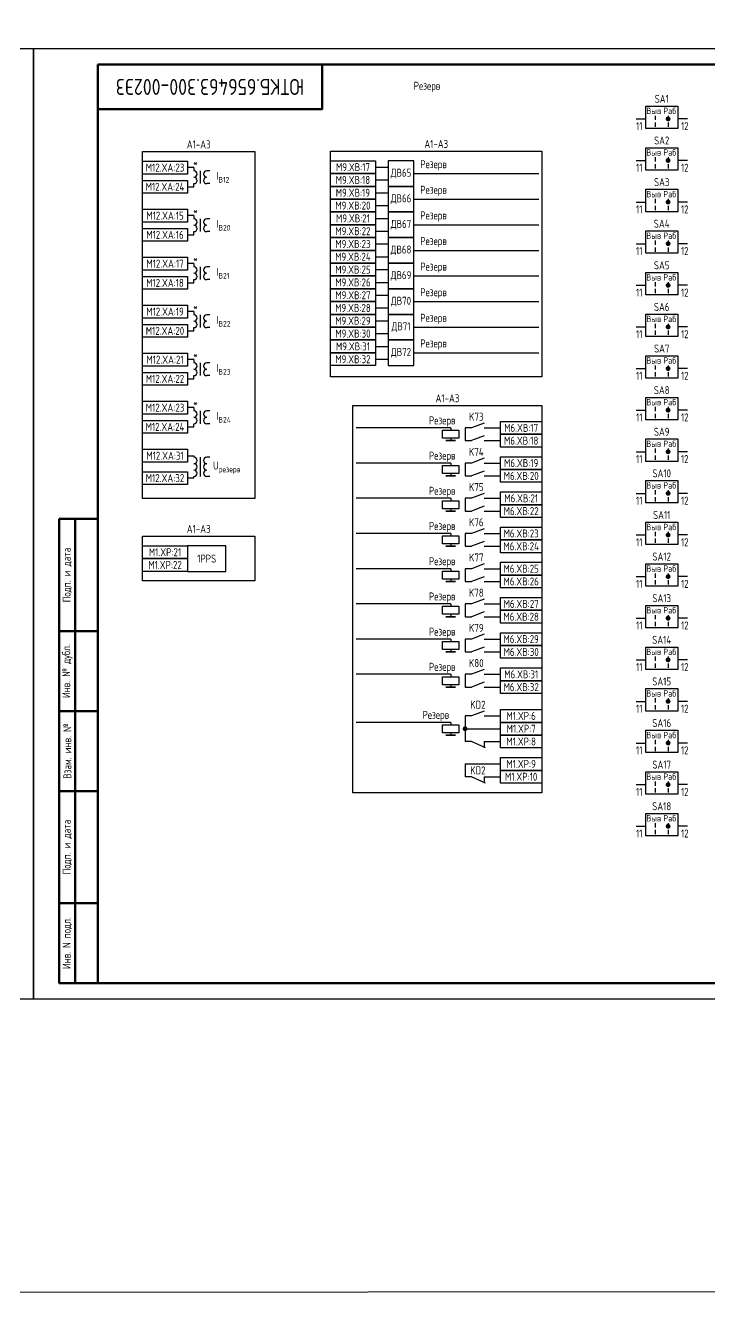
# Model space of a CAD drawing. Header units: millimetres. Extents: x -1315 to 7958, y -96 to 618.
# Drawn here: x 5457.5 to 5670.9, y -96 to 304.1 of the extents above; entities that cross this region are included whole.
import ezdxf

# ---------------------------------------------------------------- set-up
doc = ezdxf.new("R2010")
doc.units = ezdxf.units.MM
doc.styles.add('Gost_type_A', font='GOST_A.TTF')

# ---------------------------------------------------------------- blocks, each defined once
blk = doc.blocks.new('Формат_А3')
blk.add_lwpolyline([(-420, 297), (0, 297), (0, 0), (-420, 0)], close=True)
at = {"lineweight": 50}
blk.add_lwpolyline([(-400, 292), (-5, 292), (-5, 5), (-400, 5)], close=True, dxfattribs=at)
blk = doc.blocks.new('Штамп угловой верхний')
at = {"lineweight": 50}
blk.add_lwpolyline([(0, 0), (70, 0), (70, -14), (0, -14)], close=True, dxfattribs=at)
blk = doc.blocks.new('POINT')
at = {"const_width": 0.75}
blk.add_lwpolyline([(-0.375, 0, 1), (0.375, 0, 1)], format="xyb", close=True, dxfattribs=at)
blk = doc.blocks.new('Переключатель_положение')
for p, q in [((2, 1), (2, -0.34)), ((2, -1.14), (2, -2.49))]:
    blk.add_line(p, q)
blk = doc.blocks.new('Штамп левый нижний')
at = {"lineweight": 50}
for points in [[(-12, 145), (-7, 145), (-7, 110), (-12, 110)], [(-7, 145), (0, 145), (0, 110), (-7, 110)], [(-12, 110), (-7, 110), (-7, 85), (-12, 85)], [(-7, 110), (0, 110), (0, 85), (-7, 85)], [(-12, 85), (-7, 85), (-7, 60), (-12, 60)], [(-7, 85), (0, 85), (0, 60), (-7, 60)], [(-12, 60), (-7, 60), (-7, 25), (-12, 25)], [(-7, 60), (0, 60), (0, 25), (-7, 25)], [(-12, 25), (-7, 25), (-7, 0), (-12, 0)], [(-7, 25), (0, 25), (0, 0), (-7, 0)]]:
    blk.add_lwpolyline(points, close=True, dxfattribs=at)
at = {"char_height": 2.5, "attachment_point": 5, "rotation": 90, "style": 'Gost_type_A'}
for s, insert, width in [('Подп. и дата', (-9.5, 127.5), 35), ('Инв. № дубл.', (-9.5, 97.5), 25), ('Взам. инв. №', (-9.5, 72.5), 25), ('Подп. и дата', (-9.5, 42.5), 35), ('Инв. N подл.', (-9.5, 12.5), 25)]:
    blk.add_mtext(s, dxfattribs=dict(at, insert=insert, width=width))

msp = doc.modelspace()

# ---------------------------------------------------------------- linework, layer by layer
for p, q in [((5648, 275), (5651, 275)), ((5664, 275), (5661, 275)), ((5648, 262), (5651, 262)), ((5664, 262), (5661, 262)), ((5510, 259.78), (5508, 259.78)), ((5566.64, 259.92), (5570.64, 259.92)), ((5578.64, 257.92), (5617.64, 257.92)), ((5508, 253.78), (5510, 253.78)), ((5566.64, 255.92), (5570.64, 255.92)), ((5566.64, 251.92), (5570.64, 251.92)), ((5578.64, 249.92), (5617.64, 249.92)), ((5648, 249), (5651, 249)), ((5664, 249), (5661, 249)), ((5510, 244.78), (5508, 244.78)), ((5566.64, 247.92), (5570.64, 247.92)), ((5566.64, 243.92), (5570.64, 243.92)), ((5578.64, 241.92), (5617.64, 241.92)), ((5508, 238.78), (5510, 238.78)), ((5566.64, 239.92), (5570.64, 239.92)), ((5566.64, 235.92), (5570.64, 235.92)), ((5578.64, 233.92), (5617.64, 233.92)), ((5648, 236), (5651, 236)), ((5664, 236), (5661, 236)), ((5510, 229.78), (5508, 229.78)), ((5566.64, 231.92), (5570.64, 231.92)), ((5566.64, 227.92), (5570.64, 227.92)), ((5578.64, 225.92), (5617.64, 225.92)), ((5508, 223.78), (5510, 223.78)), ((5566.64, 223.92), (5570.64, 223.92)), ((5648, 223), (5651, 223)), ((5664, 223), (5661, 223)), ((5566.64, 219.92), (5570.64, 219.92)), ((5578.64, 217.92), (5617.64, 217.92)), ((5510, 214.78), (5508, 214.78)), ((5566.64, 215.92), (5570.64, 215.92)), ((5508, 208.78), (5510, 208.78)), ((5566.64, 211.92), (5570.64, 211.92)), ((5578.64, 209.92), (5617.64, 209.92)), ((5648, 210), (5651, 210)), ((5664, 210), (5661, 210)), ((5566.64, 207.92), (5570.64, 207.92)), ((5566.64, 203.92), (5570.64, 203.92)), ((5578.64, 201.92), (5617.64, 201.92)), ((5510, 199.78), (5508, 199.78)), ((5566.64, 199.92), (5570.64, 199.92)), ((5648, 197), (5651, 197)), ((5664, 197), (5661, 197)), ((5508, 193.78), (5510, 193.78)), ((5510, 184.78), (5508, 184.78)), ((5648, 184), (5651, 184)), ((5664, 184), (5661, 184)), ((5508, 178.78), (5510, 178.78)), ((5590.14, 178.47), (5560.64, 178.47)), ((5590.14, 178.47), (5590.14, 177.72)), ((5590.14, 175.22), (5590.14, 174.47)), ((5648, 171), (5651, 171)), ((5664, 171), (5661, 171)), ((5590.14, 167.47), (5560.64, 167.47)), ((5590.14, 167.47), (5590.14, 166.72)), ((5590.14, 164.22), (5590.14, 163.47)), ((5590.14, 156.47), (5560.64, 156.47)), ((5590.14, 156.47), (5590.14, 155.72)), ((5648, 158), (5651, 158)), ((5664, 158), (5661, 158)), ((5590.14, 153.22), (5590.14, 152.47)), ((5590.14, 145.47), (5560.64, 145.47)), ((5590.14, 145.47), (5590.14, 144.72)), ((5648, 145), (5651, 145)), ((5664, 145), (5661, 145)), ((5590.14, 142.22), (5590.14, 141.47)), ((5590.14, 134.47), (5560.64, 134.47)), ((5590.14, 134.47), (5590.14, 133.72)), ((5590.14, 131.22), (5590.14, 130.47)), ((5648, 132), (5651, 132)), ((5664, 132), (5661, 132)), ((5590.14, 123.47), (5560.64, 123.47)), ((5590.14, 123.47), (5590.14, 122.72)), ((5590.14, 120.22), (5590.14, 119.47)), ((5648, 119), (5651, 119)), ((5664, 119), (5661, 119)), ((5590.14, 112.47), (5560.64, 112.47)), ((5590.14, 112.47), (5590.14, 111.72)), ((5590.14, 109.22), (5590.14, 108.47)), ((5648, 106), (5651, 106)), ((5664, 106), (5661, 106)), ((5590.14, 101.47), (5560.64, 101.47)), ((5590.14, 101.47), (5590.14, 100.72)), ((5590.14, 98.22), (5590.14, 97.47)), ((5648, 93), (5651, 93)), ((5664, 93), (5661, 93)), ((5590.14, 86.47), (5560.64, 86.47)), ((5590.14, 86.47), (5590.14, 85.72)), ((5590.14, 83.22), (5590.14, 82.47)), ((5600.64, 80.47), (5600.64, 78.47)), ((5648, 80), (5651, 80)), ((5664, 80), (5661, 80)), ((5594.64, 73.47), (5594.64, 69.47)), ((5600.64, 69.47), (5600.64, 67.47)), ((5648, 67), (5651, 67)), ((5664, 67), (5661, 67)), ((5648, 54), (5651, 54)), ((5664, 54), (5661, 54))]:
    msp.add_line(p, q)
at = {"ltscale": 4}
for p, q in [((5510, 259.78), (5510, 258.78)), ((5510, 259.28), (5510, 258.78)), ((5512, 258.78), (5512, 254.78)), ((5512, 258.78), (5512, 254.78)), ((5515, 258.78), (5514, 258.78)), ((5515, 258.78), (5514, 258.78)), ((5510, 253.78), (5510, 254.78)), ((5515, 254.78), (5514, 254.78)), ((5515, 254.78), (5514, 254.78)), ((5510, 244.78), (5510, 243.78)), ((5510, 244.28), (5510, 243.78)), ((5512, 243.78), (5512, 239.78)), ((5512, 243.78), (5512, 239.78)), ((5515, 243.78), (5514, 243.78)), ((5515, 243.78), (5514, 243.78)), ((5510, 238.78), (5510, 239.78)), ((5515, 239.78), (5514, 239.78)), ((5515, 239.78), (5514, 239.78)), ((5510, 229.78), (5510, 228.78)), ((5510, 229.28), (5510, 228.78)), ((5512, 228.78), (5512, 224.78)), ((5512, 228.78), (5512, 224.78)), ((5515, 228.78), (5514, 228.78)), ((5515, 228.78), (5514, 228.78)), ((5510, 223.78), (5510, 224.78)), ((5515, 224.78), (5514, 224.78)), ((5515, 224.78), (5514, 224.78)), ((5510, 214.78), (5510, 213.78)), ((5510, 214.28), (5510, 213.78)), ((5512, 213.78), (5512, 209.78)), ((5512, 213.78), (5512, 209.78)), ((5515, 213.78), (5514, 213.78)), ((5515, 213.78), (5514, 213.78)), ((5510, 208.78), (5510, 209.78)), ((5515, 209.78), (5514, 209.78)), ((5515, 209.78), (5514, 209.78)), ((5510, 199.78), (5510, 198.78)), ((5510, 199.28), (5510, 198.78)), ((5512, 198.78), (5512, 194.78)), ((5512, 198.78), (5512, 194.78)), ((5515, 198.78), (5514, 198.78)), ((5515, 198.78), (5514, 198.78)), ((5510, 193.78), (5510, 194.78)), ((5515, 194.78), (5514, 194.78)), ((5515, 194.78), (5514, 194.78)), ((5510, 184.78), (5510, 183.78)), ((5510, 184.28), (5510, 183.78)), ((5512, 183.78), (5512, 179.78)), ((5512, 183.78), (5512, 179.78)), ((5515, 183.78), (5514, 183.78)), ((5515, 183.78), (5514, 183.78)), ((5510, 178.78), (5510, 179.78)), ((5515, 179.78), (5514, 179.78)), ((5515, 179.78), (5514, 179.78)), ((5508, 169.77), (5510, 169.77)), ((5510, 169.77), (5510, 169.27)), ((5510, 169.77), (5510, 169.27)), ((5512, 169.27), (5512, 165.27)), ((5515, 169.27), (5514, 169.27)), ((5512, 167.27), (5512, 163.27)), ((5510, 162.77), (5508, 162.77)), ((5510, 162.77), (5510, 163.27)), ((5515, 163.27), (5514, 163.27))]:
    msp.add_line(p, q, dxfattribs=at)
at = {"ltscale": 1.08}
for p, q in [((5596.64, 178.47), (5594.64, 178.47)), ((5594.64, 178.47), (5594.64, 174.47)), ((5600.64, 178.47), (5605.64, 178.47)), ((5594.64, 174.47), (5596.64, 174.47)), ((5600.64, 174.47), (5605.64, 174.47)), ((5596.64, 167.47), (5594.64, 167.47)), ((5594.64, 167.47), (5594.64, 163.47)), ((5600.64, 167.47), (5605.64, 167.47)), ((5594.64, 163.47), (5596.64, 163.47)), ((5600.64, 163.47), (5605.64, 163.47)), ((5596.64, 156.47), (5594.64, 156.47)), ((5594.64, 156.47), (5594.64, 152.47)), ((5600.64, 156.47), (5605.64, 156.47)), ((5594.64, 152.47), (5596.64, 152.47)), ((5600.64, 152.47), (5605.64, 152.47)), ((5596.64, 145.47), (5594.64, 145.47)), ((5594.64, 145.47), (5594.64, 141.47)), ((5600.64, 145.47), (5605.64, 145.47)), ((5594.64, 141.47), (5596.64, 141.47)), ((5600.64, 141.47), (5605.64, 141.47)), ((5596.64, 134.47), (5594.64, 134.47)), ((5594.64, 134.47), (5594.64, 130.47)), ((5600.64, 134.47), (5605.64, 134.47)), ((5594.64, 130.47), (5596.64, 130.47)), ((5600.64, 130.47), (5605.64, 130.47)), ((5596.64, 123.47), (5594.64, 123.47)), ((5594.64, 123.47), (5594.64, 119.47)), ((5600.64, 123.47), (5605.64, 123.47)), ((5594.64, 119.47), (5596.64, 119.47)), ((5600.64, 119.47), (5605.64, 119.47)), ((5596.64, 112.47), (5594.64, 112.47)), ((5594.64, 112.47), (5594.64, 108.47)), ((5600.64, 112.47), (5605.64, 112.47)), ((5594.64, 108.47), (5596.64, 108.47)), ((5600.64, 108.47), (5605.64, 108.47)), ((5596.64, 101.47), (5594.64, 101.47)), ((5594.64, 101.47), (5594.64, 97.47)), ((5600.64, 101.47), (5605.64, 101.47)), ((5594.64, 97.47), (5596.64, 97.47)), ((5600.64, 97.47), (5605.64, 97.47)), ((5596.64, 88.47), (5594.64, 88.47)), ((5594.64, 88.47), (5594.64, 80.47)), ((5600.64, 88.47), (5605.64, 88.47)), ((5594.64, 84.47), (5605.64, 84.47)), ((5596.64, 80.47), (5594.64, 80.47)), ((5600.64, 80.47), (5605.64, 80.47)), ((5594.64, 73.47), (5605.64, 73.47)), ((5596.64, 69.47), (5594.64, 69.47)), ((5600.64, 69.47), (5605.64, 69.47))]:
    msp.add_line(p, q, dxfattribs=at)
at = {"ltscale": 4.32}
for p, q in [((5600.64, 179.97), (5596.64, 178.47)), ((5600.64, 175.97), (5596.64, 174.47)), ((5600.64, 168.97), (5596.64, 167.47)), ((5600.64, 164.97), (5596.64, 163.47)), ((5600.64, 157.97), (5596.64, 156.47)), ((5600.64, 153.97), (5596.64, 152.47)), ((5600.64, 146.97), (5596.64, 145.47)), ((5600.64, 142.97), (5596.64, 141.47)), ((5600.64, 135.97), (5596.64, 134.47)), ((5600.64, 131.97), (5596.64, 130.47)), ((5600.64, 124.97), (5596.64, 123.47)), ((5600.64, 120.97), (5596.64, 119.47)), ((5600.64, 113.97), (5596.64, 112.47)), ((5600.64, 109.97), (5596.64, 108.47)), ((5600.64, 102.97), (5596.64, 101.47)), ((5600.64, 98.97), (5596.64, 97.47)), ((5600.64, 89.97), (5596.64, 88.47)), ((5601.03, 78.47), (5596.64, 80.47)), ((5601.03, 67.47), (5596.64, 69.47))]:
    msp.add_line(p, q, dxfattribs=at)
for points in [[(-1315, 612), (7958.16, 618), (7958.16, -90), (-1315, -96)], [(5651, 279), (5661, 279), (5661, 272), (5651, 272)], [(5494, 264.78), (5529, 264.78), (5529, 156.42), (5494, 156.42)], [(5552.64, 264.92), (5618.64, 264.92), (5618.64, 194.37), (5552.64, 194.37)], [(5651, 266), (5661, 266), (5661, 259), (5651, 259)], [(5494, 261.78), (5508, 261.78), (5508, 257.78), (5494, 257.78)], [(5552.64, 261.92), (5566.64, 261.92), (5566.64, 257.92), (5552.64, 257.92)], [(5552.64, 257.92), (5566.64, 257.92), (5566.64, 253.92), (5552.64, 253.92)], [(5494, 255.78), (5508, 255.78), (5508, 251.78), (5494, 251.78)], [(5552.64, 253.92), (5566.64, 253.92), (5566.64, 249.92), (5552.64, 249.92)], [(5651, 253), (5661, 253), (5661, 246), (5651, 246)], [(5552.64, 249.92), (5566.64, 249.92), (5566.64, 245.92), (5552.64, 245.92)], [(5494, 246.78), (5508, 246.78), (5508, 242.78), (5494, 242.78)], [(5552.64, 245.92), (5566.64, 245.92), (5566.64, 241.92), (5552.64, 241.92)], [(5494, 240.78), (5508, 240.78), (5508, 236.78), (5494, 236.78)], [(5552.64, 241.92), (5566.64, 241.92), (5566.64, 237.92), (5552.64, 237.92)], [(5552.64, 237.92), (5566.64, 237.92), (5566.64, 233.92), (5552.64, 233.92)], [(5651, 240), (5661, 240), (5661, 233), (5651, 233)], [(5552.64, 233.92), (5566.64, 233.92), (5566.64, 229.92), (5552.64, 229.92)], [(5494, 231.78), (5508, 231.78), (5508, 227.78), (5494, 227.78)], [(5552.64, 229.92), (5566.64, 229.92), (5566.64, 225.92), (5552.64, 225.92)], [(5494, 225.78), (5508, 225.78), (5508, 221.78), (5494, 221.78)], [(5552.64, 225.92), (5566.64, 225.92), (5566.64, 221.92), (5552.64, 221.92)], [(5651, 227), (5661, 227), (5661, 220), (5651, 220)], [(5552.64, 221.92), (5566.64, 221.92), (5566.64, 217.92), (5552.64, 217.92)], [(5494, 216.78), (5508, 216.78), (5508, 212.78), (5494, 212.78)], [(5552.64, 217.92), (5566.64, 217.92), (5566.64, 213.92), (5552.64, 213.92)], [(5552.64, 213.92), (5566.64, 213.92), (5566.64, 209.92), (5552.64, 209.92)], [(5651, 214), (5661, 214), (5661, 207), (5651, 207)], [(5494, 210.78), (5508, 210.78), (5508, 206.78), (5494, 206.78)], [(5552.64, 209.92), (5566.64, 209.92), (5566.64, 205.92), (5552.64, 205.92)], [(5552.64, 205.92), (5566.64, 205.92), (5566.64, 201.92), (5552.64, 201.92)], [(5494, 201.78), (5508, 201.78), (5508, 197.78), (5494, 197.78)], [(5552.64, 201.92), (5566.64, 201.92), (5566.64, 197.92), (5552.64, 197.92)], [(5651, 201), (5661, 201), (5661, 194), (5651, 194)], [(5494, 195.78), (5508, 195.78), (5508, 191.78), (5494, 191.78)], [(5494, 186.78), (5508, 186.78), (5508, 182.78), (5494, 182.78)], [(5559.64, 185.47), (5618.64, 185.47), (5618.64, 64.47), (5559.64, 64.47)], [(5651, 188), (5661, 188), (5661, 181), (5651, 181)], [(5494, 180.78), (5508, 180.78), (5508, 176.78), (5494, 176.78)], [(5605.64, 180.47), (5618.64, 180.47), (5618.64, 176.47), (5605.64, 176.47)], [(5592.64, 177.72), (5592.64, 175.22), (5587.64, 175.22), (5587.64, 177.72)], [(5605.64, 176.47), (5618.64, 176.47), (5618.64, 172.47), (5605.64, 172.47)], [(5591.64, 174.47), (5588.64, 174.47)], [(5651, 175), (5661, 175), (5661, 168), (5651, 168)], [(5494, 171.77), (5508, 171.77), (5508, 167.77), (5494, 167.77)], [(5605.64, 169.47), (5618.64, 169.47), (5618.64, 165.47), (5605.64, 165.47)], [(5494, 164.77), (5508, 164.77), (5508, 160.77), (5494, 160.77)], [(5592.64, 166.72), (5592.64, 164.22), (5587.64, 164.22), (5587.64, 166.72)], [(5605.64, 165.47), (5618.64, 165.47), (5618.64, 161.47), (5605.64, 161.47)], [(5591.64, 163.47), (5588.64, 163.47)], [(5651, 162), (5661, 162), (5661, 155), (5651, 155)], [(5605.64, 158.47), (5618.64, 158.47), (5618.64, 154.47), (5605.64, 154.47)], [(5592.64, 155.72), (5592.64, 153.22), (5587.64, 153.22), (5587.64, 155.72)], [(5591.64, 152.47), (5588.64, 152.47)], [(5605.64, 154.47), (5618.64, 154.47), (5618.64, 150.47), (5605.64, 150.47)], [(5651, 149), (5661, 149), (5661, 142), (5651, 142)], [(5494, 144.63), (5529, 144.63), (5529, 130.63), (5494, 130.63)], [(5592.64, 144.72), (5592.64, 142.22), (5587.64, 142.22), (5587.64, 144.72)], [(5605.64, 147.47), (5618.64, 147.47), (5618.64, 143.47), (5605.64, 143.47)], [(5494, 141.63), (5508, 141.63), (5508, 137.63), (5494, 137.63)], [(5591.64, 141.47), (5588.64, 141.47)], [(5605.64, 143.47), (5618.64, 143.47), (5618.64, 139.47), (5605.64, 139.47)], [(5494, 137.63), (5508, 137.63), (5508, 133.63), (5494, 133.63)], [(5605.64, 136.47), (5618.64, 136.47), (5618.64, 132.47), (5605.64, 132.47)], [(5592.64, 133.72), (5592.64, 131.22), (5587.64, 131.22), (5587.64, 133.72)], [(5605.64, 132.47), (5618.64, 132.47), (5618.64, 128.47), (5605.64, 128.47)], [(5651, 136), (5661, 136), (5661, 129), (5651, 129)], [(5591.64, 130.47), (5588.64, 130.47)], [(5605.64, 125.47), (5618.64, 125.47), (5618.64, 121.47), (5605.64, 121.47)], [(5592.64, 122.72), (5592.64, 120.22), (5587.64, 120.22), (5587.64, 122.72)], [(5605.64, 121.47), (5618.64, 121.47), (5618.64, 117.47), (5605.64, 117.47)], [(5651, 123), (5661, 123), (5661, 116), (5651, 116)], [(5591.64, 119.47), (5588.64, 119.47)], [(5605.64, 114.47), (5618.64, 114.47), (5618.64, 110.47), (5605.64, 110.47)], [(5592.64, 111.72), (5592.64, 109.22), (5587.64, 109.22), (5587.64, 111.72)], [(5591.64, 108.47), (5588.64, 108.47)], [(5605.64, 110.47), (5618.64, 110.47), (5618.64, 106.47), (5605.64, 106.47)], [(5651, 110), (5661, 110), (5661, 103), (5651, 103)], [(5592.64, 100.72), (5592.64, 98.22), (5587.64, 98.22), (5587.64, 100.72)], [(5605.64, 103.47), (5618.64, 103.47), (5618.64, 99.47), (5605.64, 99.47)], [(5591.64, 97.47), (5588.64, 97.47)], [(5605.64, 99.47), (5618.64, 99.47), (5618.64, 95.47), (5605.64, 95.47)], [(5651, 97), (5661, 97), (5661, 90), (5651, 90)], [(5605.64, 90.47), (5618.64, 90.47), (5618.64, 86.47), (5605.64, 86.47)], [(5592.64, 85.72), (5592.64, 83.22), (5587.64, 83.22), (5587.64, 85.72)], [(5605.64, 86.47), (5618.64, 86.47), (5618.64, 82.47), (5605.64, 82.47)], [(5591.64, 82.47), (5588.64, 82.47)], [(5605.64, 82.47), (5618.64, 82.47), (5618.64, 78.47), (5605.64, 78.47)], [(5651, 84), (5661, 84), (5661, 77), (5651, 77)], [(5605.64, 75.47), (5618.64, 75.47), (5618.64, 71.47), (5605.64, 71.47)], [(5605.64, 71.47), (5618.64, 71.47), (5618.64, 67.47), (5605.64, 67.47)], [(5651, 71), (5661, 71), (5661, 64), (5651, 64)], [(5651, 58), (5661, 58), (5661, 51), (5651, 51)]]:
    msp.add_lwpolyline(points, close=True)
at = {"ltscale": 4}
for points in [[(5570.64, 253.92), (5578.64, 253.92), (5578.64, 261.92), (5570.64, 261.92)], [(5570.64, 245.92), (5578.64, 245.92), (5578.64, 253.92), (5570.64, 253.92)], [(5570.64, 237.92), (5578.64, 237.92), (5578.64, 245.92), (5570.64, 245.92)], [(5570.64, 229.92), (5578.64, 229.92), (5578.64, 237.92), (5570.64, 237.92)], [(5570.64, 221.92), (5578.64, 221.92), (5578.64, 229.92), (5570.64, 229.92)], [(5570.64, 213.92), (5578.64, 213.92), (5578.64, 221.92), (5570.64, 221.92)], [(5570.64, 205.92), (5578.64, 205.92), (5578.64, 213.92), (5570.64, 213.92)], [(5570.64, 197.92), (5578.64, 197.92), (5578.64, 205.92), (5570.64, 205.92)], [(5508, 133.63), (5520, 133.63), (5520, 141.63), (5508, 141.63)]]:
    msp.add_lwpolyline(points, close=True, dxfattribs=at)
for centre, start, end in [((5510, 257.78), 270, 90), ((5510, 257.78), 270, 90), ((5510, 255.78), 270, 90), ((5510, 255.78), 270, 90), ((5514, 257.78), 90, 270), ((5514, 257.78), 90, 270), ((5514, 255.78), 90, 270), ((5514, 255.78), 90, 270), ((5510, 242.78), 270, 90), ((5510, 242.78), 270, 90), ((5510, 240.78), 270, 90), ((5510, 240.78), 270, 90), ((5514, 242.78), 90, 270), ((5514, 242.78), 90, 270), ((5514, 240.78), 90, 270), ((5514, 240.78), 90, 270), ((5510, 227.78), 270, 90), ((5510, 227.78), 270, 90), ((5514, 227.78), 90, 270), ((5514, 227.78), 90, 270), ((5510, 225.78), 270, 90), ((5510, 225.78), 270, 90), ((5514, 225.78), 90, 270), ((5514, 225.78), 90, 270), ((5510, 212.78), 270, 90), ((5510, 212.78), 270, 90), ((5514, 212.78), 90, 270), ((5514, 212.78), 90, 270), ((5510, 210.78), 270, 90), ((5510, 210.78), 270, 90), ((5514, 210.78), 90, 270), ((5514, 210.78), 90, 270), ((5510, 197.78), 270, 90), ((5510, 197.78), 270, 90), ((5510, 195.78), 270, 90), ((5510, 195.78), 270, 90), ((5514, 197.78), 90, 270), ((5514, 197.78), 90, 270), ((5514, 195.78), 90, 270), ((5514, 195.78), 90, 270), ((5510, 182.78), 270, 90), ((5510, 182.78), 270, 90), ((5510, 180.78), 270, 90), ((5510, 180.78), 270, 90), ((5514, 182.78), 90, 270), ((5514, 182.78), 90, 270), ((5514, 180.78), 90, 270), ((5514, 180.78), 90, 270), ((5510, 168.27), 270, 90), ((5514, 168.27), 90, 270), ((5514, 168.27), 90, 270), ((5510, 166.27), 270, 90), ((5510, 164.27), 270, 90), ((5514, 166.27), 90, 270), ((5514, 166.27), 90, 270), ((5514, 164.27), 90, 270)]:
    msp.add_arc(centre, 1, start, end, dxfattribs=at)

# ---------------------------------------------------------------- block references
for name, p in [('Формат_А3', (5460, 0)), ('Формат_А3', (5880, 0)), ('Штамп угловой верхний', (5480, 292)), ('Переключатель_положение', (5652, 275)), ('POINT', (5658, 275)), ('Переключатель_положение', (5656, 275)), ('Переключатель_положение', (5652, 262)), ('POINT', (5658, 262)), ('Переключатель_положение', (5656, 262)), ('Переключатель_положение', (5652, 249)), ('POINT', (5658, 249)), ('Переключатель_положение', (5656, 249)), ('Переключатель_положение', (5652, 236)), ('POINT', (5658, 236)), ('Переключатель_положение', (5656, 236)), ('Переключатель_положение', (5652, 223)), ('POINT', (5658, 223)), ('Переключатель_положение', (5656, 223)), ('Переключатель_положение', (5652, 210)), ('POINT', (5658, 210)), ('Переключатель_положение', (5656, 210)), ('Переключатель_положение', (5652, 197)), ('POINT', (5658, 197)), ('Переключатель_положение', (5656, 197)), ('Переключатель_положение', (5652, 184)), ('POINT', (5658, 184)), ('Переключатель_положение', (5656, 184)), ('Переключатель_положение', (5652, 171)), ('POINT', (5658, 171)), ('Переключатель_положение', (5656, 171)), ('Переключатель_положение', (5652, 158)), ('POINT', (5658, 158)), ('Переключатель_положение', (5656, 158)), ('Штамп левый нижний', (5480, 5)), ('Переключатель_положение', (5652, 145)), ('POINT', (5658, 145)), ('Переключатель_положение', (5656, 145)), ('Переключатель_положение', (5652, 132)), ('POINT', (5658, 132)), ('Переключатель_положение', (5656, 132)), ('Переключатель_положение', (5652, 119)), ('POINT', (5658, 119)), ('Переключатель_положение', (5656, 119)), ('Переключатель_положение', (5652, 106)), ('POINT', (5658, 106)), ('Переключатель_положение', (5656, 106)), ('Переключатель_положение', (5652, 93)), ('POINT', (5658, 93)), ('Переключатель_положение', (5656, 93)), ('POINT', (5594.64, 84.47)), ('Переключатель_положение', (5652, 80)), ('POINT', (5658, 80)), ('Переключатель_положение', (5656, 80)), ('Переключатель_положение', (5652, 67)), ('POINT', (5658, 67)), ('Переключатель_положение', (5656, 67)), ('Переключатель_положение', (5652, 54)), ('POINT', (5658, 54)), ('Переключатель_положение', (5656, 54))]:
    msp.add_blockref(name, p)

# ---------------------------------------------------------------- texts
at = {"insert": (5515, 285), "char_height": 5, "width": 70, "attachment_point": 5, "rotation": 180, "style": 'Gost_type_A'}
msp.add_mtext('ЮТКБ.656463.300-002Э3', dxfattribs=at)
at = {"char_height": 2.5, "style": 'Gost_type_A'}
for s, insert, width, attachment_point, line_spacing_factor in [('Резерв', (5582.75, 285), 197.5, 5, 0.9), ('A1-A3', (5511.5, 265.78), 35, 8, 0.9), ('A1-A3', (5585.64, 265.92), 66, 8, 0.9), ('A1-A3', (5589.14, 186.47), 59, 8, 0.9), ('A1-A3', (5511.5, 145.63), 35, 8, 0.9), ('Резерв', (5589.64, 88.47), 37, 6, 0.8)]:
    msp.add_mtext(s, dxfattribs=dict(at, insert=insert, width=width, attachment_point=attachment_point, line_spacing_factor=line_spacing_factor))
at = {"style": 'Gost_type_A'}
for s, insert, char_height, width, attachment_point in [('SA1', (5656, 280), 2.5, 10, 8), ('Выв', (5653.5, 277.5), 2, 5, 5), ('Раб', (5658.5, 277.5), 2, 5, 5), ('11', (5650, 273.98), 2.5, 5, 3), ('12', (5662, 273.98), 2.5, 5, 1), ('SA2', (5656, 267), 2.5, 10, 8), ('Выв', (5653.5, 264.5), 2, 5, 5), ('Раб', (5658.5, 264.5), 2, 5, 5), ('M12.XA:23', (5501, 259.78), 2.5, 14, 5), ('*', (5510.5, 261.28), 2.5, 3, 5), ('M9.XВ:17', (5559.64, 259.92), 2.5, 14, 5), ('Резерв', (5580.64, 258.92), 2.5, 37, 7), ('11', (5650, 260.98), 2.5, 5, 3), ('12', (5662, 260.98), 2.5, 5, 1), ('\\A1;I{\\H0.7x;\\S^ В12;}', (5517, 256.78), 2.5, 8, 4), ('M9.XВ:18', (5559.64, 255.92), 2.5, 14, 5), ('ДВ65', (5574.64, 257.92), 2.5, 7.9998, 5), ('SA3', (5656, 254), 2.5, 10, 8), ('M12.XA:24', (5500.99, 253.77), 2.5, 14.018, 5), ('M9.XВ:19', (5559.64, 251.92), 2.5, 14, 5), ('Резерв', (5580.64, 250.92), 2.5, 37, 7), ('Выв', (5653.5, 251.5), 2, 5, 5), ('Раб', (5658.5, 251.5), 2, 5, 5), ('M9.XВ:20', (5559.64, 247.92), 2.5, 14, 5), ('ДВ66', (5574.64, 249.92), 2.5, 7.9998, 5), ('M12.XA:15', (5501, 244.78), 2.5, 14, 5), ('*', (5510.5, 246.28), 2.5, 3, 5), ('M9.XВ:21', (5559.64, 243.92), 2.5, 14, 5), ('Резерв', (5580.64, 242.92), 2.5, 37, 7), ('11', (5650, 247.98), 2.5, 5, 3), ('12', (5662, 247.98), 2.5, 5, 1), ('\\A1;I{\\H0.7x;\\S^ B20;}', (5517, 241.78), 2.5, 8, 4), ('M9.XВ:22', (5559.64, 239.92), 2.5, 14, 5), ('ДВ67', (5574.64, 241.92), 2.5, 7.9998, 5), ('SA4', (5656, 241), 2.5, 10, 8), ('M12.XA:16', (5500.99, 238.77), 2.5, 14.018, 5), ('M9.XВ:23', (5559.64, 235.92), 2.5, 14, 5), ('Резерв', (5580.64, 234.92), 2.5, 37, 7), ('Выв', (5653.5, 238.5), 2, 5, 5), ('Раб', (5658.5, 238.5), 2, 5, 5), ('M9.XВ:24', (5559.64, 231.92), 2.5, 14, 5), ('ДВ68', (5574.64, 233.92), 2.5, 7.9998, 5), ('11', (5650, 234.98), 2.5, 5, 3), ('12', (5662, 234.98), 2.5, 5, 1), ('M12.XA:17', (5501, 229.78), 2.5, 14, 5), ('*', (5510.5, 231.28), 2.5, 3, 5), ('\\A1;I{\\H0.7x;\\S^ B21;}', (5517, 226.78), 2.5, 8, 4), ('M9.XВ:25', (5559.64, 227.92), 2.5, 14, 5), ('Резерв', (5580.64, 226.92), 2.5, 37, 7), ('SA5', (5656, 228), 2.5, 10, 8), ('M12.XA:18', (5500.99, 223.77), 2.5, 14.018, 5), ('M9.XВ:26', (5559.64, 223.92), 2.5, 14, 5), ('ДВ69', (5574.64, 225.92), 2.5, 7.9998, 5), ('Выв', (5653.5, 225.5), 2, 5, 5), ('Раб', (5658.5, 225.5), 2, 5, 5), ('M9.XВ:27', (5559.64, 219.92), 2.5, 14, 5), ('Резерв', (5580.64, 218.92), 2.5, 37, 7), ('11', (5650, 221.98), 2.5, 5, 3), ('12', (5662, 221.98), 2.5, 5, 1), ('*', (5510.5, 216.28), 2.5, 3, 5), ('M9.XВ:28', (5559.64, 215.92), 2.5, 14, 5), ('ДВ70', (5574.64, 217.92), 2.5, 7.9998, 5), ('SA6', (5656, 215), 2.5, 10, 8), ('M12.XA:19', (5501, 214.78), 2.5, 14, 5), ('\\A1;I{\\H0.7x;\\S^ B22;}', (5517, 211.78), 2.5, 8, 4), ('M9.XВ:29', (5559.64, 211.92), 2.5, 14, 5), ('Резерв', (5580.64, 210.92), 2.5, 37, 7), ('Выв', (5653.5, 212.5), 2, 5, 5), ('Раб', (5658.5, 212.5), 2, 5, 5), ('M12.XA:20', (5500.99, 208.77), 2.5, 14.018, 5), ('M9.XВ:30', (5559.64, 207.92), 2.5, 14, 5), ('ДВ71', (5574.64, 209.92), 2.5, 7.9998, 5), ('11', (5650, 208.98), 2.5, 5, 3), ('12', (5662, 208.98), 2.5, 5, 1), ('M9.XВ:31', (5559.64, 203.92), 2.5, 14, 5), ('Резерв', (5580.64, 202.92), 2.5, 37, 7), ('SA7', (5656, 202), 2.5, 10, 8), ('M12.XA:21', (5501, 199.78), 2.5, 14, 5), ('*', (5510.5, 201.28), 2.5, 3, 5), ('M9.XВ:32', (5559.64, 199.92), 2.5, 14, 5), ('ДВ72', (5574.64, 201.92), 2.5, 7.9998, 5), ('Выв', (5653.5, 199.5), 2, 5, 5), ('Раб', (5658.5, 199.5), 2, 5, 5), ('\\A1;I{\\H0.7x;\\S^ B23;}', (5517, 196.78), 2.5, 8, 4), ('M12.XA:22', (5500.99, 193.78), 2.5, 14.018, 5), ('11', (5650, 195.98), 2.5, 5, 3), ('12', (5662, 195.98), 2.5, 5, 1), ('SA8', (5656, 189), 2.5, 10, 8), ('M12.XA:23', (5501, 184.78), 2.5, 14, 5), ('*', (5510.5, 186.28), 2.5, 3, 5), ('Выв', (5653.5, 186.5), 2, 5, 5), ('Раб', (5658.5, 186.5), 2, 5, 5), ('\\A1;I{\\H0.7x;\\S^ B24;}', (5517, 181.78), 2.5, 8, 4), ('Резерв', (5591.64, 180.47), 2.5, 31.0015, 6), ('K73', (5598.14, 181.97), 2.5, 5, 5), ('11', (5650, 182.98), 2.5, 5, 3), ('12', (5662, 182.98), 2.5, 5, 1), ('M12.XA:24', (5500.99, 178.77), 2.5, 14.018, 5), ('M6.XВ:17', (5612.14, 178.47), 2.5, 13, 5), ('SA9', (5656, 176), 2.5, 10, 8), ('K74', (5598.14, 170.97), 2.5, 5, 5), ('M6.XВ:18', (5612.14, 174.47), 2.5, 13, 5), ('Выв', (5653.5, 173.5), 2, 5, 5), ('Раб', (5658.5, 173.5), 2, 5, 5), ('M12.XA:31', (5500.99, 169.77), 2.5, 14.018, 5), ('Резерв', (5591.64, 169.47), 2.5, 31.0015, 6), ('M6.XВ:19', (5612.14, 167.47), 2.5, 13, 5), ('11', (5650, 169.98), 2.5, 5, 3), ('12', (5662, 169.98), 2.5, 5, 1), ('\\A1;U{\\H0.7x;\\S^ резерв;}', (5516, 166.27), 2.5, 12, 4), ('M6.XВ:20', (5612.14, 163.47), 2.5, 13, 5), ('SA10', (5656, 163), 2.5, 10, 8), ('M12.XA:32', (5500.99, 162.77), 2.5, 14.018, 5), ('Резерв', (5591.64, 158.47), 2.5, 31.0015, 6), ('K75', (5598.14, 159.97), 2.5, 5, 5), ('Выв', (5653.5, 160.5), 2, 5, 5), ('Раб', (5658.5, 160.5), 2, 5, 5), ('M6.XВ:21', (5612.14, 156.47), 2.5, 13, 5), ('11', (5650, 156.98), 2.5, 5, 3), ('12', (5662, 156.98), 2.5, 5, 1), ('M6.XВ:22', (5612.14, 152.47), 2.5, 13, 5), ('SA11', (5656, 150), 2.5, 10, 8), ('Резерв', (5591.64, 147.47), 2.5, 31.0015, 6), ('K76', (5598.14, 148.97), 2.5, 5, 5), ('Выв', (5653.5, 147.5), 2, 5, 5), ('Раб', (5658.5, 147.5), 2, 5, 5), ('M6.XВ:23', (5612.14, 145.47), 2.5, 13, 5), ('M1.XP:21', (5501, 139.63), 2.5, 14, 5), ('M6.XВ:24', (5612.14, 141.47), 2.5, 13, 5), ('11', (5650, 143.98), 2.5, 5, 3), ('12', (5662, 143.98), 2.5, 5, 1), ('M1.XP:22', (5501, 135.63), 2.5, 14, 5), ('1PPS', (5514, 137.63), 2.5, 12, 5), ('Резерв', (5591.64, 136.47), 2.5, 31.0015, 6), ('K77', (5598.14, 137.97), 2.5, 5, 5), ('SA12', (5656, 137), 2.5, 10, 8), ('M6.XВ:25', (5612.14, 134.47), 2.5, 13, 5), ('Выв', (5653.5, 134.5), 2, 5, 5), ('Раб', (5658.5, 134.5), 2, 5, 5), ('K78', (5598.14, 126.97), 2.5, 5, 5), ('M6.XВ:26', (5612.14, 130.47), 2.5, 13, 5), ('11', (5650, 130.98), 2.5, 5, 3), ('12', (5662, 130.98), 2.5, 5, 1), ('Резерв', (5591.64, 125.47), 2.5, 31.0015, 6), ('M6.XВ:27', (5612.14, 123.47), 2.5, 13, 5), ('SA13', (5656, 124), 2.5, 10, 8), ('M6.XВ:28', (5612.14, 119.47), 2.5, 13, 5), ('Выв', (5653.5, 121.5), 2, 5, 5), ('Раб', (5658.5, 121.5), 2, 5, 5), ('Резерв', (5591.64, 114.47), 2.5, 31.0015, 6), ('K79', (5598.14, 115.97), 2.5, 5, 5), ('11', (5650, 117.98), 2.5, 5, 3), ('12', (5662, 117.98), 2.5, 5, 1), ('M6.XВ:29', (5612.14, 112.47), 2.5, 13, 5), ('SA14', (5656, 111), 2.5, 10, 8), ('M6.XВ:30', (5612.14, 108.47), 2.5, 13, 5), ('Выв', (5653.5, 108.5), 2, 5, 5), ('Раб', (5658.5, 108.5), 2, 5, 5), ('Резерв', (5591.64, 103.47), 2.5, 31.0015, 6), ('K80', (5598.14, 104.97), 2.5, 5, 5), ('11', (5650, 104.98), 2.5, 5, 3), ('12', (5662, 104.98), 2.5, 5, 1), ('M6.XВ:31', (5612.14, 101.47), 2.5, 13, 5), ('SA15', (5656, 98), 2.5, 10, 8), ('M6.XВ:32', (5612.14, 97.47), 2.5, 13, 5), ('Выв', (5653.5, 95.5), 2, 5, 5), ('Раб', (5658.5, 95.5), 2, 5, 5), ('KD2', (5598.64, 91.97), 2.5, 8, 5), ('M1.XP:6', (5612.14, 88.47), 2.5, 13, 5), ('11', (5650, 91.98), 2.5, 5, 3), ('12', (5662, 91.98), 2.5, 5, 1), ('M1.XP:7', (5612.14, 84.47), 2.5, 13, 5), ('SA16', (5656, 85), 2.5, 10, 8), ('M1.XP:8', (5612.14, 80.47), 2.5, 13, 5), ('Выв', (5653.5, 82.5), 2, 5, 5), ('Раб', (5658.5, 82.5), 2, 5, 5), ('11', (5650, 78.98), 2.5, 5, 3), ('12', (5662, 78.98), 2.5, 5, 1), ('KD2', (5598.64, 71.47), 2.5, 8, 5), ('M1.XP:9', (5612.14, 73.47), 2.5, 13, 5), ('SA17', (5656, 72), 2.5, 10, 8), ('M1.XP:10', (5612.14, 69.47), 2.5, 13, 5), ('Выв', (5653.5, 69.5), 2, 5, 5), ('Раб', (5658.5, 69.5), 2, 5, 5), ('11', (5650, 65.98), 2.5, 5, 3), ('12', (5662, 65.98), 2.5, 5, 1), ('SA18', (5656, 59), 2.5, 10, 8), ('Выв', (5653.5, 56.5), 2, 5, 5), ('Раб', (5658.5, 56.5), 2, 5, 5), ('11', (5650, 52.98), 2.5, 5, 3), ('12', (5662, 52.98), 2.5, 5, 1)]:
    msp.add_mtext(s, dxfattribs=dict(at, insert=insert, char_height=char_height, width=width, attachment_point=attachment_point))

doc.saveas('drawing.dxf')
